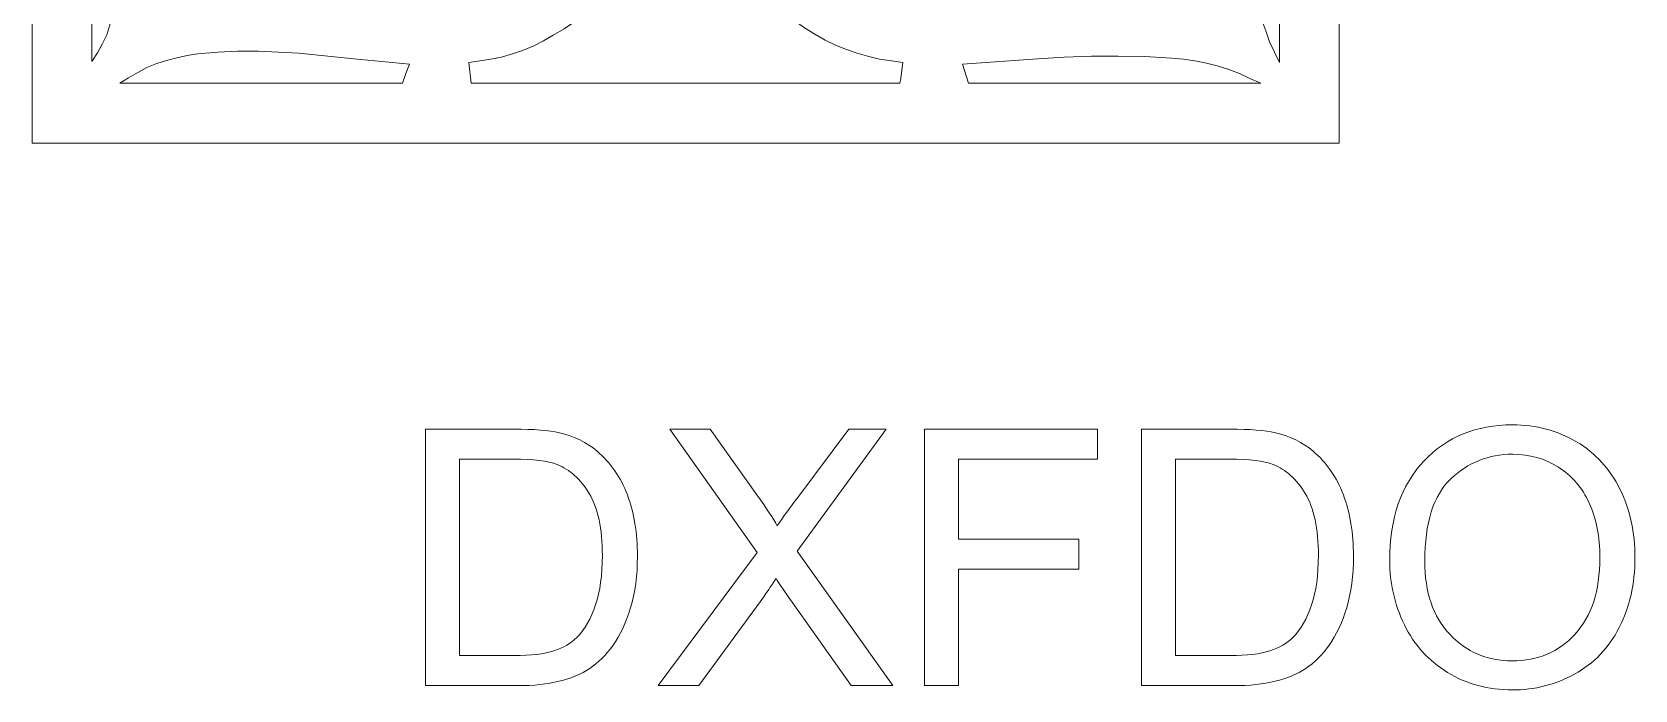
# Model space of a CAD drawing. Header units: centimetres. Extents: x -11.2 to 10.9, y -12.4 to 12.4.
# Drawn here: x -10.44 to -3.08, y -12.37 to -9.35 of the extents above; entities that cross this region are included whole.
import ezdxf

# ---------------------------------------------------------------- set-up
doc = ezdxf.new("R2010")
doc.units = ezdxf.units.CM
doc.header["$MEASUREMENT"] = 0
doc.layers.add('Camada 1', color=7, linetype='Continuous')

msp = doc.modelspace()

# ---------------------------------------------------------------- linework, layer by layer
at = {"layer": 'Camada 1', "color": 140, "lineweight": 9}
for points, knots in [([(-10.43888, -3.86489), (-10.43888, -3.86489), (-4.4389, -3.86489), (-4.4389, -3.86489), (-4.4389, -3.86489), (-4.4389, -3.86489), (-4.4389, -9.86488), (-4.4389, -9.86488), (-4.4389, -9.86488), (-4.4389, -9.86488), (-10.43888, -9.86488), (-10.43888, -9.86488), (-10.43888, -9.86488), (-10.43888, -9.86488), (-10.43888, -3.86489), (-10.43888, -3.86489)], [0, 0, 0, 0, 0.2, 0.2, 0.2, 0.2, 0.4, 0.4, 0.4, 0.4, 0.6, 0.6, 0.6, 0.6, 1, 1, 1, 1]), ([(-10.16388, -8.20239), (-10.16388, -8.20239), (-10.16388, -9.48987), (-10.16388, -9.48987), (-10.16388, -9.48987), (-10.16388, -9.48987), (-10.13888, -9.44988), (-10.13888, -9.44988), (-10.13888, -9.44988), (-10.13888, -9.44988), (-10.11638, -9.40989), (-10.11638, -9.40989), (-10.11638, -9.40989), (-10.11638, -9.40989), (-10.09638, -9.36739), (-10.09638, -9.36739), (-10.09638, -9.36739), (-10.09638, -9.36739), (-10.08137, -9.32237), (-10.08137, -9.32237), (-10.08137, -9.32237), (-10.08137, -9.32237), (-10.06638, -9.27738), (-10.06638, -9.27738), (-10.06638, -9.27738), (-10.06638, -9.27738), (-10.05388, -9.23239), (-10.05388, -9.23239), (-10.05388, -9.23239), (-10.05388, -9.23239), (-10.04388, -9.18738), (-10.04388, -9.18738), (-10.04388, -9.18738), (-10.04388, -9.18738), (-10.03638, -9.13989), (-10.03638, -9.13989), (-10.03638, -9.13989), (-10.03638, -9.13989), (-10.02889, -9.09239), (-10.02889, -9.09239), (-10.02889, -9.09239), (-10.02889, -9.09239), (-10.02388, -8.99488), (-10.02388, -8.99488), (-10.02388, -8.99488), (-10.02388, -8.99488), (-10.01888, -8.89739), (-10.01888, -8.89739), (-10.01888, -8.89739), (-10.01888, -8.89739), (-10.01888, -8.79987), (-10.01888, -8.79987), (-10.01888, -8.79987), (-10.01888, -8.79987), (-10.02138, -8.69989), (-10.02138, -8.69989), (-10.02138, -8.69989), (-10.02138, -8.69989), (-10.03638, -8.50489), (-10.03638, -8.50489), (-10.03638, -8.50489), (-10.03638, -8.50489), (-10.06638, -8.16988), (-10.06638, -8.16988), (-10.06638, -8.16988), (-10.06638, -8.16988), (-10.09138, -8.17739), (-10.09138, -8.17739), (-10.09138, -8.17739), (-10.09138, -8.17739), (-10.11388, -8.18739), (-10.11388, -8.18739), (-10.11388, -8.18739), (-10.11388, -8.18739), (-10.13888, -8.19487), (-10.13888, -8.19487), (-10.13888, -8.19487), (-10.13888, -8.19487), (-10.16388, -8.20239), (-10.16388, -8.20239)], [0, 0, 0, 0, 0.047619, 0.047619, 0.047619, 0.047619, 0.0952381, 0.0952381, 0.0952381, 0.0952381, 0.1428571, 0.1428571, 0.1428571, 0.1428571, 0.1904762, 0.1904762, 0.1904762, 0.1904762, 0.2380952, 0.2380952, 0.2380952, 0.2380952, 0.2857143, 0.2857143, 0.2857143, 0.2857143, 0.3333333, 0.3333333, 0.3333333, 0.3333333, 0.3809524, 0.3809524, 0.3809524, 0.3809524, 0.4285714, 0.4285714, 0.4285714, 0.4285714, 0.4761905, 0.4761905, 0.4761905, 0.4761905, 0.5238095, 0.5238095, 0.5238095, 0.5238095, 0.5714286, 0.5714286, 0.5714286, 0.5714286, 0.6190476, 0.6190476, 0.6190476, 0.6190476, 0.6666667, 0.6666667, 0.6666667, 0.6666667, 0.7142857, 0.7142857, 0.7142857, 0.7142857, 0.7619048, 0.7619048, 0.7619048, 0.7619048, 0.8095238, 0.8095238, 0.8095238, 0.8095238, 0.8571429, 0.8571429, 0.8571429, 0.8571429, 0.9047619, 0.9047619, 0.9047619, 0.9047619, 1, 1, 1, 1]), ([(-4.71389, -8.19988), (-4.71389, -8.19988), (-4.71389, -9.49488), (-4.71389, -9.49488), (-4.71389, -9.49488), (-4.71389, -9.49488), (-4.73637, -9.44737), (-4.73637, -9.44737), (-4.73637, -9.44737), (-4.73637, -9.44737), (-4.75887, -9.39989), (-4.75887, -9.39989), (-4.75887, -9.39989), (-4.75887, -9.39989), (-4.77637, -9.34989), (-4.77637, -9.34989), (-4.77637, -9.34989), (-4.77637, -9.34989), (-4.79387, -9.29988), (-4.79387, -9.29988), (-4.79387, -9.29988), (-4.79387, -9.29988), (-4.80639, -9.24738), (-4.80639, -9.24738), (-4.80639, -9.24738), (-4.80639, -9.24738), (-4.81888, -9.19738), (-4.81888, -9.19738), (-4.81888, -9.19738), (-4.81888, -9.19738), (-4.82636, -9.14488), (-4.82636, -9.14488), (-4.82636, -9.14488), (-4.82636, -9.14488), (-4.83387, -9.09239), (-4.83387, -9.09239), (-4.83387, -9.09239), (-4.83387, -9.09239), (-4.84139, -8.99488), (-4.84139, -8.99488), (-4.84139, -8.99488), (-4.84139, -8.99488), (-4.84389, -8.89739), (-4.84389, -8.89739), (-4.84389, -8.89739), (-4.84389, -8.89739), (-4.8464, -8.79987), (-4.8464, -8.79987), (-4.8464, -8.79987), (-4.8464, -8.79987), (-4.8464, -8.69989), (-4.8464, -8.69989), (-4.8464, -8.69989), (-4.8464, -8.69989), (-4.84389, -8.60238), (-4.84389, -8.60238), (-4.84389, -8.60238), (-4.84389, -8.60238), (-4.83638, -8.50489), (-4.83638, -8.50489), (-4.83638, -8.50489), (-4.83638, -8.50489), (-4.81387, -8.16988), (-4.81387, -8.16988), (-4.81387, -8.16988), (-4.81387, -8.16988), (-4.76388, -8.18739), (-4.76388, -8.18739), (-4.76388, -8.18739), (-4.76388, -8.18739), (-4.71389, -8.19988), (-4.71389, -8.19988)], [0, 0, 0, 0, 0.0526316, 0.0526316, 0.0526316, 0.0526316, 0.1052632, 0.1052632, 0.1052632, 0.1052632, 0.1578947, 0.1578947, 0.1578947, 0.1578947, 0.2105263, 0.2105263, 0.2105263, 0.2105263, 0.2631579, 0.2631579, 0.2631579, 0.2631579, 0.3157895, 0.3157895, 0.3157895, 0.3157895, 0.3684211, 0.3684211, 0.3684211, 0.3684211, 0.4210526, 0.4210526, 0.4210526, 0.4210526, 0.4736842, 0.4736842, 0.4736842, 0.4736842, 0.5263158, 0.5263158, 0.5263158, 0.5263158, 0.5789474, 0.5789474, 0.5789474, 0.5789474, 0.6315789, 0.6315789, 0.6315789, 0.6315789, 0.6842105, 0.6842105, 0.6842105, 0.6842105, 0.7368421, 0.7368421, 0.7368421, 0.7368421, 0.7894737, 0.7894737, 0.7894737, 0.7894737, 0.8421053, 0.8421053, 0.8421053, 0.8421053, 0.8947368, 0.8947368, 0.8947368, 0.8947368, 1, 1, 1, 1]), ([(-7.44139, -8.49238), (-7.44139, -8.49238), (-7.42887, -8.54989), (-7.42887, -8.54989), (-7.42887, -8.54989), (-7.42887, -8.54989), (-7.41638, -8.6049), (-7.41638, -8.6049), (-7.41638, -8.6049), (-7.41638, -8.6049), (-7.39889, -8.65988), (-7.39889, -8.65988), (-7.39889, -8.65988), (-7.39889, -8.65988), (-7.38139, -8.71489), (-7.38139, -8.71489), (-7.38139, -8.71489), (-7.38139, -8.71489), (-7.36139, -8.76738), (-7.36139, -8.76738), (-7.36139, -8.76738), (-7.36139, -8.76738), (-7.33637, -8.81988), (-7.33637, -8.81988), (-7.33637, -8.81988), (-7.33637, -8.81988), (-7.3114, -8.87239), (-7.3114, -8.87239), (-7.3114, -8.87239), (-7.3114, -8.87239), (-7.28388, -8.9224), (-7.28388, -8.9224), (-7.28388, -8.9224), (-7.28388, -8.9224), (-7.25389, -8.96989), (-7.25389, -8.96989), (-7.25389, -8.96989), (-7.25389, -8.96989), (-7.22137, -9.01739), (-7.22137, -9.01739), (-7.22137, -9.01739), (-7.22137, -9.01739), (-7.18637, -9.06239), (-7.18637, -9.06239), (-7.18637, -9.06239), (-7.18637, -9.06239), (-7.15138, -9.10738), (-7.15138, -9.10738), (-7.15138, -9.10738), (-7.15138, -9.10738), (-7.11137, -9.14988), (-7.11137, -9.14988), (-7.11137, -9.14988), (-7.11137, -9.14988), (-7.07137, -9.18989), (-7.07137, -9.18989), (-7.07137, -9.18989), (-7.07137, -9.18989), (-7.02889, -9.22989), (-7.02889, -9.22989), (-7.02889, -9.22989), (-7.02889, -9.22989), (-6.98638, -9.26738), (-6.98638, -9.26738), (-6.98638, -9.26738), (-6.98638, -9.26738), (-6.94137, -9.30238), (-6.94137, -9.30238), (-6.94137, -9.30238), (-6.94137, -9.30238), (-6.89388, -9.33489), (-6.89388, -9.33489), (-6.89388, -9.33489), (-6.89388, -9.33489), (-6.84637, -9.36489), (-6.84637, -9.36489), (-6.84637, -9.36489), (-6.84637, -9.36489), (-6.79888, -9.39238), (-6.79888, -9.39238), (-6.79888, -9.39238), (-6.79888, -9.39238), (-6.7514, -9.41488), (-6.7514, -9.41488), (-6.7514, -9.41488), (-6.7514, -9.41488), (-6.70137, -9.43487), (-6.70137, -9.43487), (-6.70137, -9.43487), (-6.70137, -9.43487), (-6.65139, -9.45238), (-6.65139, -9.45238), (-6.65139, -9.45238), (-6.65139, -9.45238), (-6.59889, -9.46738), (-6.59889, -9.46738), (-6.59889, -9.46738), (-6.59889, -9.46738), (-6.54887, -9.47988), (-6.54887, -9.47988), (-6.54887, -9.47988), (-6.54887, -9.47988), (-6.49387, -9.48738), (-6.49387, -9.48738), (-6.49387, -9.48738), (-6.49387, -9.48738), (-6.44138, -9.49488), (-6.44138, -9.49488), (-6.44138, -9.49488), (-6.44138, -9.49488), (-6.44889, -9.54238), (-6.44889, -9.54238), (-6.44889, -9.54238), (-6.44889, -9.54238), (-6.4514, -9.56737), (-6.4514, -9.56737), (-6.4514, -9.56737), (-6.4514, -9.56737), (-6.45637, -9.58988), (-6.45637, -9.58988), (-6.45637, -9.58988), (-6.45637, -9.58988), (-8.42389, -9.58988), (-8.42389, -9.58988), (-8.42389, -9.58988), (-8.42389, -9.58988), (-8.43388, -9.49488), (-8.43388, -9.49488), (-8.43388, -9.49488), (-8.43388, -9.49488), (-8.38388, -9.48738), (-8.38388, -9.48738), (-8.38388, -9.48738), (-8.38388, -9.48738), (-8.33388, -9.47988), (-8.33388, -9.47988), (-8.33388, -9.47988), (-8.33388, -9.47988), (-8.28388, -9.46988), (-8.28388, -9.46988), (-8.28388, -9.46988), (-8.28388, -9.46988), (-8.23388, -9.45488), (-8.23388, -9.45488), (-8.23388, -9.45488), (-8.23388, -9.45488), (-8.18388, -9.43738), (-8.18388, -9.43738), (-8.18388, -9.43738), (-8.18388, -9.43738), (-8.13639, -9.41739), (-8.13639, -9.41739), (-8.13639, -9.41739), (-8.13639, -9.41739), (-8.09138, -9.39488), (-8.09138, -9.39488), (-8.09138, -9.39488), (-8.09138, -9.39488), (-8.04639, -9.36989), (-8.04639, -9.36989), (-8.04639, -9.36989), (-8.04639, -9.36989), (-7.99639, -9.33989), (-7.99639, -9.33989), (-7.99639, -9.33989), (-7.99639, -9.33989), (-7.94887, -9.30738), (-7.94887, -9.30738), (-7.94887, -9.30738), (-7.94887, -9.30738), (-7.90137, -9.27238), (-7.90137, -9.27238), (-7.90137, -9.27238), (-7.90137, -9.27238), (-7.85638, -9.23488), (-7.85638, -9.23488), (-7.85638, -9.23488), (-7.85638, -9.23488), (-7.81388, -9.19738), (-7.81388, -9.19738), (-7.81388, -9.19738), (-7.81388, -9.19738), (-7.77388, -9.15489), (-7.77388, -9.15489), (-7.77388, -9.15489), (-7.77388, -9.15489), (-7.73387, -9.11237), (-7.73387, -9.11237), (-7.73387, -9.11237), (-7.73387, -9.11237), (-7.69638, -9.06989), (-7.69638, -9.06989), (-7.69638, -9.06989), (-7.69638, -9.06989), (-7.66139, -9.02239), (-7.66139, -9.02239), (-7.66139, -9.02239), (-7.66139, -9.02239), (-7.62888, -8.97487), (-7.62888, -8.97487), (-7.62888, -8.97487), (-7.62888, -8.97487), (-7.59888, -8.92488), (-7.59888, -8.92488), (-7.59888, -8.92488), (-7.59888, -8.92488), (-7.57139, -8.87488), (-7.57139, -8.87488), (-7.57139, -8.87488), (-7.57139, -8.87488), (-7.54388, -8.82239), (-7.54388, -8.82239), (-7.54388, -8.82239), (-7.54388, -8.82239), (-7.52138, -8.76987), (-7.52138, -8.76987), (-7.52138, -8.76987), (-7.52138, -8.76987), (-7.49888, -8.71737), (-7.49888, -8.71737), (-7.49888, -8.71737), (-7.49888, -8.71737), (-7.48138, -8.66238), (-7.48138, -8.66238), (-7.48138, -8.66238), (-7.48138, -8.66238), (-7.46389, -8.6049), (-7.46389, -8.6049), (-7.46389, -8.6049), (-7.46389, -8.6049), (-7.44139, -8.49238), (-7.44139, -8.49238)], [0, 0, 0, 0, 0.0169492, 0.0169492, 0.0169492, 0.0169492, 0.0338983, 0.0338983, 0.0338983, 0.0338983, 0.0508475, 0.0508475, 0.0508475, 0.0508475, 0.0677966, 0.0677966, 0.0677966, 0.0677966, 0.0847458, 0.0847458, 0.0847458, 0.0847458, 0.1016949, 0.1016949, 0.1016949, 0.1016949, 0.1186441, 0.1186441, 0.1186441, 0.1186441, 0.1355932, 0.1355932, 0.1355932, 0.1355932, 0.1525424, 0.1525424, 0.1525424, 0.1525424, 0.1694915, 0.1694915, 0.1694915, 0.1694915, 0.1864407, 0.1864407, 0.1864407, 0.1864407, 0.2033898, 0.2033898, 0.2033898, 0.2033898, 0.220339, 0.220339, 0.220339, 0.220339, 0.2372881, 0.2372881, 0.2372881, 0.2372881, 0.2542373, 0.2542373, 0.2542373, 0.2542373, 0.2711864, 0.2711864, 0.2711864, 0.2711864, 0.2881356, 0.2881356, 0.2881356, 0.2881356, 0.3050847, 0.3050847, 0.3050847, 0.3050847, 0.3220339, 0.3220339, 0.3220339, 0.3220339, 0.3389831, 0.3389831, 0.3389831, 0.3389831, 0.3559322, 0.3559322, 0.3559322, 0.3559322, 0.3728814, 0.3728814, 0.3728814, 0.3728814, 0.3898305, 0.3898305, 0.3898305, 0.3898305, 0.4067797, 0.4067797, 0.4067797, 0.4067797, 0.4237288, 0.4237288, 0.4237288, 0.4237288, 0.440678, 0.440678, 0.440678, 0.440678, 0.4576271, 0.4576271, 0.4576271, 0.4576271, 0.4745763, 0.4745763, 0.4745763, 0.4745763, 0.4915254, 0.4915254, 0.4915254, 0.4915254, 0.5084746, 0.5084746, 0.5084746, 0.5084746, 0.5254237, 0.5254237, 0.5254237, 0.5254237, 0.5423729, 0.5423729, 0.5423729, 0.5423729, 0.559322, 0.559322, 0.559322, 0.559322, 0.5762712, 0.5762712, 0.5762712, 0.5762712, 0.5932203, 0.5932203, 0.5932203, 0.5932203, 0.6101695, 0.6101695, 0.6101695, 0.6101695, 0.6271186, 0.6271186, 0.6271186, 0.6271186, 0.6440678, 0.6440678, 0.6440678, 0.6440678, 0.6610169, 0.6610169, 0.6610169, 0.6610169, 0.6779661, 0.6779661, 0.6779661, 0.6779661, 0.6949153, 0.6949153, 0.6949153, 0.6949153, 0.7118644, 0.7118644, 0.7118644, 0.7118644, 0.7288136, 0.7288136, 0.7288136, 0.7288136, 0.7457627, 0.7457627, 0.7457627, 0.7457627, 0.7627119, 0.7627119, 0.7627119, 0.7627119, 0.779661, 0.779661, 0.779661, 0.779661, 0.7966102, 0.7966102, 0.7966102, 0.7966102, 0.8135593, 0.8135593, 0.8135593, 0.8135593, 0.8305085, 0.8305085, 0.8305085, 0.8305085, 0.8474576, 0.8474576, 0.8474576, 0.8474576, 0.8644068, 0.8644068, 0.8644068, 0.8644068, 0.8813559, 0.8813559, 0.8813559, 0.8813559, 0.8983051, 0.8983051, 0.8983051, 0.8983051, 0.9152542, 0.9152542, 0.9152542, 0.9152542, 0.9322034, 0.9322034, 0.9322034, 0.9322034, 0.9491525, 0.9491525, 0.9491525, 0.9491525, 0.9661017, 0.9661017, 0.9661017, 0.9661017, 1, 1, 1, 1]), ([(-8.73888, -9.58988), (-8.73888, -9.58988), (-10.03638, -9.58988), (-10.03638, -9.58988), (-10.03638, -9.58988), (-10.03638, -9.58988), (-9.99638, -9.56488), (-9.99638, -9.56488), (-9.99638, -9.56488), (-9.99638, -9.56488), (-9.95388, -9.53988), (-9.95388, -9.53988), (-9.95388, -9.53988), (-9.95388, -9.53988), (-9.91138, -9.51738), (-9.91138, -9.51738), (-9.91138, -9.51738), (-9.91138, -9.51738), (-9.86639, -9.49988), (-9.86639, -9.49988), (-9.86639, -9.49988), (-9.86639, -9.49988), (-9.82138, -9.48488), (-9.82138, -9.48488), (-9.82138, -9.48488), (-9.82138, -9.48488), (-9.77388, -9.47239), (-9.77388, -9.47239), (-9.77388, -9.47239), (-9.77388, -9.47239), (-9.72638, -9.46238), (-9.72638, -9.46238), (-9.72638, -9.46238), (-9.72638, -9.46238), (-9.67888, -9.45488), (-9.67888, -9.45488), (-9.67888, -9.45488), (-9.67888, -9.45488), (-9.58638, -9.44737), (-9.58638, -9.44737), (-9.58638, -9.44737), (-9.58638, -9.44737), (-9.49387, -9.44239), (-9.49387, -9.44239), (-9.49387, -9.44239), (-9.49387, -9.44239), (-9.40138, -9.44239), (-9.40138, -9.44239), (-9.40138, -9.44239), (-9.40138, -9.44239), (-9.21389, -9.45238), (-9.21389, -9.45238), (-9.21389, -9.45238), (-9.21389, -9.45238), (-8.96137, -9.47737), (-8.96137, -9.47737), (-8.96137, -9.47737), (-8.96137, -9.47737), (-8.83388, -9.48987), (-8.83388, -9.48987), (-8.83388, -9.48987), (-8.83388, -9.48987), (-8.70638, -9.50239), (-8.70638, -9.50239), (-8.70638, -9.50239), (-8.70638, -9.50239), (-8.72388, -9.54488), (-8.72388, -9.54488), (-8.72388, -9.54488), (-8.72388, -9.54488), (-8.73888, -9.58988), (-8.73888, -9.58988)], [0, 0, 0, 0, 0.0526316, 0.0526316, 0.0526316, 0.0526316, 0.1052632, 0.1052632, 0.1052632, 0.1052632, 0.1578947, 0.1578947, 0.1578947, 0.1578947, 0.2105263, 0.2105263, 0.2105263, 0.2105263, 0.2631579, 0.2631579, 0.2631579, 0.2631579, 0.3157895, 0.3157895, 0.3157895, 0.3157895, 0.3684211, 0.3684211, 0.3684211, 0.3684211, 0.4210526, 0.4210526, 0.4210526, 0.4210526, 0.4736842, 0.4736842, 0.4736842, 0.4736842, 0.5263158, 0.5263158, 0.5263158, 0.5263158, 0.5789474, 0.5789474, 0.5789474, 0.5789474, 0.6315789, 0.6315789, 0.6315789, 0.6315789, 0.6842105, 0.6842105, 0.6842105, 0.6842105, 0.7368421, 0.7368421, 0.7368421, 0.7368421, 0.7894737, 0.7894737, 0.7894737, 0.7894737, 0.8421053, 0.8421053, 0.8421053, 0.8421053, 0.8947368, 0.8947368, 0.8947368, 0.8947368, 1, 1, 1, 1]), ([(-6.14137, -9.58988), (-6.14137, -9.58988), (-4.79888, -9.58988), (-4.79888, -9.58988), (-4.79888, -9.58988), (-4.79888, -9.58988), (-4.84887, -9.56737), (-4.84887, -9.56737), (-4.84887, -9.56737), (-4.84887, -9.56737), (-4.89639, -9.54488), (-4.89639, -9.54488), (-4.89639, -9.54488), (-4.89639, -9.54488), (-4.94638, -9.52738), (-4.94638, -9.52738), (-4.94638, -9.52738), (-4.94638, -9.52738), (-4.99887, -9.50988), (-4.99887, -9.50988), (-4.99887, -9.50988), (-4.99887, -9.50988), (-5.04889, -9.49738), (-5.04889, -9.49738), (-5.04889, -9.49738), (-5.04889, -9.49738), (-5.10139, -9.48738), (-5.10139, -9.48738), (-5.10139, -9.48738), (-5.10139, -9.48738), (-5.15388, -9.47988), (-5.15388, -9.47988), (-5.15388, -9.47988), (-5.15388, -9.47988), (-5.20888, -9.47488), (-5.20888, -9.47488), (-5.20888, -9.47488), (-5.20888, -9.47488), (-5.3314, -9.46738), (-5.3314, -9.46738), (-5.3314, -9.46738), (-5.3314, -9.46738), (-5.45388, -9.46487), (-5.45388, -9.46487), (-5.45388, -9.46487), (-5.45388, -9.46487), (-5.57637, -9.46487), (-5.57637, -9.46487), (-5.57637, -9.46487), (-5.57637, -9.46487), (-5.70139, -9.46988), (-5.70139, -9.46988), (-5.70139, -9.46988), (-5.70139, -9.46988), (-5.82387, -9.47737), (-5.82387, -9.47737), (-5.82387, -9.47737), (-5.82387, -9.47737), (-6.16889, -9.50239), (-6.16889, -9.50239), (-6.16889, -9.50239), (-6.16889, -9.50239), (-6.14137, -9.58988), (-6.14137, -9.58988)], [0, 0, 0, 0, 0.0588235, 0.0588235, 0.0588235, 0.0588235, 0.1176471, 0.1176471, 0.1176471, 0.1176471, 0.1764706, 0.1764706, 0.1764706, 0.1764706, 0.2352941, 0.2352941, 0.2352941, 0.2352941, 0.2941176, 0.2941176, 0.2941176, 0.2941176, 0.3529412, 0.3529412, 0.3529412, 0.3529412, 0.4117647, 0.4117647, 0.4117647, 0.4117647, 0.4705882, 0.4705882, 0.4705882, 0.4705882, 0.5294118, 0.5294118, 0.5294118, 0.5294118, 0.5882353, 0.5882353, 0.5882353, 0.5882353, 0.6470588, 0.6470588, 0.6470588, 0.6470588, 0.7058824, 0.7058824, 0.7058824, 0.7058824, 0.7647059, 0.7647059, 0.7647059, 0.7647059, 0.8235294, 0.8235294, 0.8235294, 0.8235294, 0.8823529, 0.8823529, 0.8823529, 0.8823529, 1, 1, 1, 1])]:
    msp.add_open_spline(points, degree=3, knots=knots, dxfattribs=at)
at = {"layer": 'Camada 1', "color": 250, "lineweight": 9}
for points, knots in [([(-8.63311, -12.35308), (-8.63311, -12.35308), (-8.63311, -11.17649), (-8.63311, -11.17649), (-8.63311, -11.17649), (-8.63311, -11.17649), (-8.22777, -11.17649), (-8.22777, -11.17649), (-8.22777, -11.17649), (-8.13629, -11.17649), (-8.06645, -11.18197), (-8.01825, -11.1932), (-8.01825, -11.1932), (-7.95087, -11.20881), (-7.89336, -11.23702), (-7.8457, -11.27755), (-7.8457, -11.27755), (-7.78353, -11.33014), (-7.73725, -11.39696), (-7.70657, -11.47858), (-7.70657, -11.47858), (-7.67562, -11.5602), (-7.66029, -11.65359), (-7.66029, -11.75849), (-7.66029, -11.75849), (-7.66029, -11.84777), (-7.67069, -11.92692), (-7.69151, -11.99594), (-7.69151, -11.99594), (-7.71232, -12.06496), (-7.73916, -12.1222), (-7.77175, -12.16739), (-7.77175, -12.16739), (-7.80462, -12.21258), (-7.84022, -12.24818), (-7.87912, -12.27393), (-7.87912, -12.27393), (-7.91773, -12.29995), (-7.96457, -12.31967), (-8.01934, -12.33309), (-8.01934, -12.33309), (-8.07439, -12.34651), (-8.13738, -12.35308), (-8.20859, -12.35308), (-8.20859, -12.35308), (-8.20859, -12.35308), (-8.63311, -12.35308), (-8.63311, -12.35308)], [0, 0, 0, 0, 0.0769231, 0.0769231, 0.0769231, 0.0769231, 0.1538462, 0.1538462, 0.1538462, 0.1538462, 0.2307692, 0.2307692, 0.2307692, 0.2307692, 0.3076923, 0.3076923, 0.3076923, 0.3076923, 0.3846154, 0.3846154, 0.3846154, 0.3846154, 0.4615385, 0.4615385, 0.4615385, 0.4615385, 0.5384615, 0.5384615, 0.5384615, 0.5384615, 0.6153846, 0.6153846, 0.6153846, 0.6153846, 0.6923077, 0.6923077, 0.6923077, 0.6923077, 0.7692308, 0.7692308, 0.7692308, 0.7692308, 0.8461538, 0.8461538, 0.8461538, 0.8461538, 1, 1, 1, 1]), ([(-7.5658, -12.35308), (-7.5658, -12.35308), (-7.11116, -11.7426), (-7.11116, -11.7426), (-7.11116, -11.7426), (-7.11116, -11.7426), (-7.51157, -11.17649), (-7.51157, -11.17649), (-7.51157, -11.17649), (-7.51157, -11.17649), (-7.32615, -11.17649), (-7.32615, -11.17649), (-7.32615, -11.17649), (-7.32615, -11.17649), (-7.11171, -11.47749), (-7.11171, -11.47749), (-7.11171, -11.47749), (-7.06706, -11.53993), (-7.03612, -11.58759), (-7.01831, -11.62072), (-7.01831, -11.62072), (-6.99175, -11.57964), (-6.96052, -11.53582), (-6.92465, -11.48954), (-6.92465, -11.48954), (-6.92465, -11.48954), (-6.68966, -11.17649), (-6.68966, -11.17649), (-6.68966, -11.17649), (-6.68966, -11.17649), (-6.51903, -11.17649), (-6.51903, -11.17649), (-6.51903, -11.17649), (-6.51903, -11.17649), (-6.92766, -11.73575), (-6.92766, -11.73575), (-6.92766, -11.73575), (-6.92766, -11.73575), (-6.48781, -12.35308), (-6.48781, -12.35308), (-6.48781, -12.35308), (-6.48781, -12.35308), (-6.67898, -12.35308), (-6.67898, -12.35308), (-6.67898, -12.35308), (-6.67898, -12.35308), (-6.97586, -11.9335), (-6.97586, -11.9335), (-6.97586, -11.9335), (-6.99284, -11.90967), (-7.009, -11.88584), (-7.02406, -11.86229), (-7.02406, -11.86229), (-7.05036, -11.90173), (-7.06898, -11.92939), (-7.08048, -11.945), (-7.08048, -11.945), (-7.08048, -11.945), (-7.37874, -12.35308), (-7.37874, -12.35308), (-7.37874, -12.35308), (-7.37874, -12.35308), (-7.5658, -12.35308), (-7.5658, -12.35308)], [0, 0, 0, 0, 0.0588235, 0.0588235, 0.0588235, 0.0588235, 0.1176471, 0.1176471, 0.1176471, 0.1176471, 0.1764706, 0.1764706, 0.1764706, 0.1764706, 0.2352941, 0.2352941, 0.2352941, 0.2352941, 0.2941176, 0.2941176, 0.2941176, 0.2941176, 0.3529412, 0.3529412, 0.3529412, 0.3529412, 0.4117647, 0.4117647, 0.4117647, 0.4117647, 0.4705882, 0.4705882, 0.4705882, 0.4705882, 0.5294118, 0.5294118, 0.5294118, 0.5294118, 0.5882353, 0.5882353, 0.5882353, 0.5882353, 0.6470588, 0.6470588, 0.6470588, 0.6470588, 0.7058824, 0.7058824, 0.7058824, 0.7058824, 0.7647059, 0.7647059, 0.7647059, 0.7647059, 0.8235294, 0.8235294, 0.8235294, 0.8235294, 0.8823529, 0.8823529, 0.8823529, 0.8823529, 1, 1, 1, 1]), ([(-6.3421, -12.35308), (-6.3421, -12.35308), (-6.3421, -11.17649), (-6.3421, -11.17649), (-6.3421, -11.17649), (-6.3421, -11.17649), (-5.5484, -11.17649), (-5.5484, -11.17649), (-5.5484, -11.17649), (-5.5484, -11.17649), (-5.5484, -11.31453), (-5.5484, -11.31453), (-5.5484, -11.31453), (-5.5484, -11.31453), (-6.18599, -11.31453), (-6.18599, -11.31453), (-6.18599, -11.31453), (-6.18599, -11.31453), (-6.18599, -11.68098), (-6.18599, -11.68098), (-6.18599, -11.68098), (-6.18599, -11.68098), (-5.63385, -11.68098), (-5.63385, -11.68098), (-5.63385, -11.68098), (-5.63385, -11.68098), (-5.63385, -11.81901), (-5.63385, -11.81901), (-5.63385, -11.81901), (-5.63385, -11.81901), (-6.18599, -11.81901), (-6.18599, -11.81901), (-6.18599, -11.81901), (-6.18599, -11.81901), (-6.18599, -12.35308), (-6.18599, -12.35308), (-6.18599, -12.35308), (-6.18599, -12.35308), (-6.3421, -12.35308), (-6.3421, -12.35308)], [0, 0, 0, 0, 0.0909091, 0.0909091, 0.0909091, 0.0909091, 0.1818182, 0.1818182, 0.1818182, 0.1818182, 0.2727273, 0.2727273, 0.2727273, 0.2727273, 0.3636364, 0.3636364, 0.3636364, 0.3636364, 0.4545455, 0.4545455, 0.4545455, 0.4545455, 0.5454545, 0.5454545, 0.5454545, 0.5454545, 0.6363636, 0.6363636, 0.6363636, 0.6363636, 0.7272727, 0.7272727, 0.7272727, 0.7272727, 0.8181818, 0.8181818, 0.8181818, 0.8181818, 1, 1, 1, 1]), ([(-5.34655, -12.35308), (-5.34655, -12.35308), (-5.34655, -11.17649), (-5.34655, -11.17649), (-5.34655, -11.17649), (-5.34655, -11.17649), (-4.94121, -11.17649), (-4.94121, -11.17649), (-4.94121, -11.17649), (-4.84973, -11.17649), (-4.77989, -11.18197), (-4.73169, -11.1932), (-4.73169, -11.1932), (-4.66431, -11.20881), (-4.6068, -11.23702), (-4.55914, -11.27755), (-4.55914, -11.27755), (-4.49697, -11.33014), (-4.45069, -11.39696), (-4.42001, -11.47858), (-4.42001, -11.47858), (-4.38906, -11.5602), (-4.37373, -11.65359), (-4.37373, -11.75849), (-4.37373, -11.75849), (-4.37373, -11.84777), (-4.38413, -11.92692), (-4.40495, -11.99594), (-4.40495, -11.99594), (-4.42576, -12.06496), (-4.4526, -12.1222), (-4.48519, -12.16739), (-4.48519, -12.16739), (-4.51806, -12.21258), (-4.55366, -12.24818), (-4.59256, -12.27393), (-4.59256, -12.27393), (-4.63117, -12.29995), (-4.67801, -12.31967), (-4.73278, -12.33309), (-4.73278, -12.33309), (-4.78783, -12.34651), (-4.85082, -12.35308), (-4.92203, -12.35308), (-4.92203, -12.35308), (-4.92203, -12.35308), (-5.34655, -12.35308), (-5.34655, -12.35308)], [0, 0, 0, 0, 0.0769231, 0.0769231, 0.0769231, 0.0769231, 0.1538462, 0.1538462, 0.1538462, 0.1538462, 0.2307692, 0.2307692, 0.2307692, 0.2307692, 0.3076923, 0.3076923, 0.3076923, 0.3076923, 0.3846154, 0.3846154, 0.3846154, 0.3846154, 0.4615385, 0.4615385, 0.4615385, 0.4615385, 0.5384615, 0.5384615, 0.5384615, 0.5384615, 0.6153846, 0.6153846, 0.6153846, 0.6153846, 0.6923077, 0.6923077, 0.6923077, 0.6923077, 0.7692308, 0.7692308, 0.7692308, 0.7692308, 0.8461538, 0.8461538, 0.8461538, 0.8461538, 1, 1, 1, 1]), ([(-4.20748, -11.7804), (-4.20748, -11.58539), (-4.1549, -11.43257), (-4.05, -11.3222), (-4.05, -11.3222), (-3.94511, -11.21182), (-3.80981, -11.15677), (-3.64384, -11.15677), (-3.64384, -11.15677), (-3.53511, -11.15677), (-3.43733, -11.18279), (-3.34996, -11.23455), (-3.34996, -11.23455), (-3.26287, -11.28632), (-3.19632, -11.35862), (-3.15058, -11.45147), (-3.15058, -11.45147), (-3.10484, -11.54404), (-3.08184, -11.64921), (-3.08184, -11.7667), (-3.08184, -11.7667), (-3.08184, -11.88584), (-3.10594, -11.99265), (-3.15414, -12.08659), (-3.15414, -12.08659), (-3.20234, -12.18081), (-3.27054, -12.25202), (-3.35873, -12.30022), (-3.35873, -12.30022), (-3.44719, -12.3487), (-3.5425, -12.3728), (-3.64466, -12.3728), (-3.64466, -12.3728), (-3.75558, -12.3728), (-3.85445, -12.34596), (-3.94182, -12.29255), (-3.94182, -12.29255), (-4.02891, -12.23915), (-4.09519, -12.16629), (-4.14011, -12.07372), (-4.14011, -12.07372), (-4.18502, -11.98142), (-4.20748, -11.88365), (-4.20748, -11.7804)], [0, 0, 0, 0, 0.0833333, 0.0833333, 0.0833333, 0.0833333, 0.1666667, 0.1666667, 0.1666667, 0.1666667, 0.25, 0.25, 0.25, 0.25, 0.3333333, 0.3333333, 0.3333333, 0.3333333, 0.4166667, 0.4166667, 0.4166667, 0.4166667, 0.5, 0.5, 0.5, 0.5, 0.5833333, 0.5833333, 0.5833333, 0.5833333, 0.6666667, 0.6666667, 0.6666667, 0.6666667, 0.75, 0.75, 0.75, 0.75, 0.8333333, 0.8333333, 0.8333333, 0.8333333, 1, 1, 1, 1]), ([(-8.477, -12.21504), (-8.477, -12.21504), (-8.22612, -12.21504), (-8.22612, -12.21504), (-8.22612, -12.21504), (-8.14861, -12.21504), (-8.08781, -12.20792), (-8.04372, -12.19341), (-8.04372, -12.19341), (-7.99962, -12.17889), (-7.96457, -12.15863), (-7.93827, -12.13233), (-7.93827, -12.13233), (-7.90157, -12.09536), (-7.87282, -12.04551), (-7.85228, -11.98307), (-7.85228, -11.98307), (-7.83173, -11.92062), (-7.82133, -11.84503), (-7.82133, -11.75602), (-7.82133, -11.75602), (-7.82133, -11.63278), (-7.84159, -11.53801), (-7.88185, -11.47173), (-7.88185, -11.47173), (-7.92211, -11.40546), (-7.97114, -11.36109), (-8.02893, -11.33863), (-8.02893, -11.33863), (-8.07056, -11.32247), (-8.13766, -11.31453), (-8.23023, -11.31453), (-8.23023, -11.31453), (-8.23023, -11.31453), (-8.477, -11.31453), (-8.477, -11.31453), (-8.477, -11.31453), (-8.477, -11.31453), (-8.477, -12.21504), (-8.477, -12.21504)], [0, 0, 0, 0, 0.0909091, 0.0909091, 0.0909091, 0.0909091, 0.1818182, 0.1818182, 0.1818182, 0.1818182, 0.2727273, 0.2727273, 0.2727273, 0.2727273, 0.3636364, 0.3636364, 0.3636364, 0.3636364, 0.4545455, 0.4545455, 0.4545455, 0.4545455, 0.5454545, 0.5454545, 0.5454545, 0.5454545, 0.6363636, 0.6363636, 0.6363636, 0.6363636, 0.7272727, 0.7272727, 0.7272727, 0.7272727, 0.8181818, 0.8181818, 0.8181818, 0.8181818, 1, 1, 1, 1]), ([(-5.19044, -12.21504), (-5.19044, -12.21504), (-4.93956, -12.21504), (-4.93956, -12.21504), (-4.93956, -12.21504), (-4.86205, -12.21504), (-4.80125, -12.20792), (-4.75716, -12.19341), (-4.75716, -12.19341), (-4.71306, -12.17889), (-4.67801, -12.15863), (-4.65171, -12.13233), (-4.65171, -12.13233), (-4.61501, -12.09536), (-4.58626, -12.04551), (-4.56572, -11.98307), (-4.56572, -11.98307), (-4.54517, -11.92062), (-4.53477, -11.84503), (-4.53477, -11.75602), (-4.53477, -11.75602), (-4.53477, -11.63278), (-4.55503, -11.53801), (-4.59529, -11.47173), (-4.59529, -11.47173), (-4.63555, -11.40546), (-4.68458, -11.36109), (-4.74237, -11.33863), (-4.74237, -11.33863), (-4.784, -11.32247), (-4.8511, -11.31453), (-4.94367, -11.31453), (-4.94367, -11.31453), (-4.94367, -11.31453), (-5.19044, -11.31453), (-5.19044, -11.31453), (-5.19044, -11.31453), (-5.19044, -11.31453), (-5.19044, -12.21504), (-5.19044, -12.21504)], [0, 0, 0, 0, 0.0909091, 0.0909091, 0.0909091, 0.0909091, 0.1818182, 0.1818182, 0.1818182, 0.1818182, 0.2727273, 0.2727273, 0.2727273, 0.2727273, 0.3636364, 0.3636364, 0.3636364, 0.3636364, 0.4545455, 0.4545455, 0.4545455, 0.4545455, 0.5454545, 0.5454545, 0.5454545, 0.5454545, 0.6363636, 0.6363636, 0.6363636, 0.6363636, 0.7272727, 0.7272727, 0.7272727, 0.7272727, 0.8181818, 0.8181818, 0.8181818, 0.8181818, 1, 1, 1, 1]), ([(-4.04644, -11.78314), (-4.04644, -11.92473), (-4.00837, -12.0362), (-3.93223, -12.11754), (-3.93223, -12.11754), (-3.85609, -12.19889), (-3.76051, -12.23969), (-3.64548, -12.23969), (-3.64548, -12.23969), (-3.52826, -12.23969), (-3.43213, -12.19861), (-3.35626, -12.11645), (-3.35626, -12.11645), (-3.28067, -12.03428), (-3.24288, -11.91761), (-3.24288, -11.76643), (-3.24288, -11.76643), (-3.24288, -11.67084), (-3.25904, -11.58731), (-3.29135, -11.5161), (-3.29135, -11.5161), (-3.32367, -11.44489), (-3.37105, -11.38957), (-3.43322, -11.35041), (-3.43322, -11.35041), (-3.49567, -11.31124), (-3.56551, -11.29152), (-3.64302, -11.29152), (-3.64302, -11.29152), (-3.75312, -11.29152), (-3.84788, -11.32932), (-3.9273, -11.40491), (-3.9273, -11.40491), (-4.00673, -11.4805), (-4.04644, -11.60648), (-4.04644, -11.78314)], [0, 0, 0, 0, 0.1, 0.1, 0.1, 0.1, 0.2, 0.2, 0.2, 0.2, 0.3, 0.3, 0.3, 0.3, 0.4, 0.4, 0.4, 0.4, 0.5, 0.5, 0.5, 0.5, 0.6, 0.6, 0.6, 0.6, 0.7, 0.7, 0.7, 0.7, 0.8, 0.8, 0.8, 0.8, 1, 1, 1, 1])]:
    msp.add_open_spline(points, degree=3, knots=knots, dxfattribs=at)

doc.saveas('drawing.dxf')
